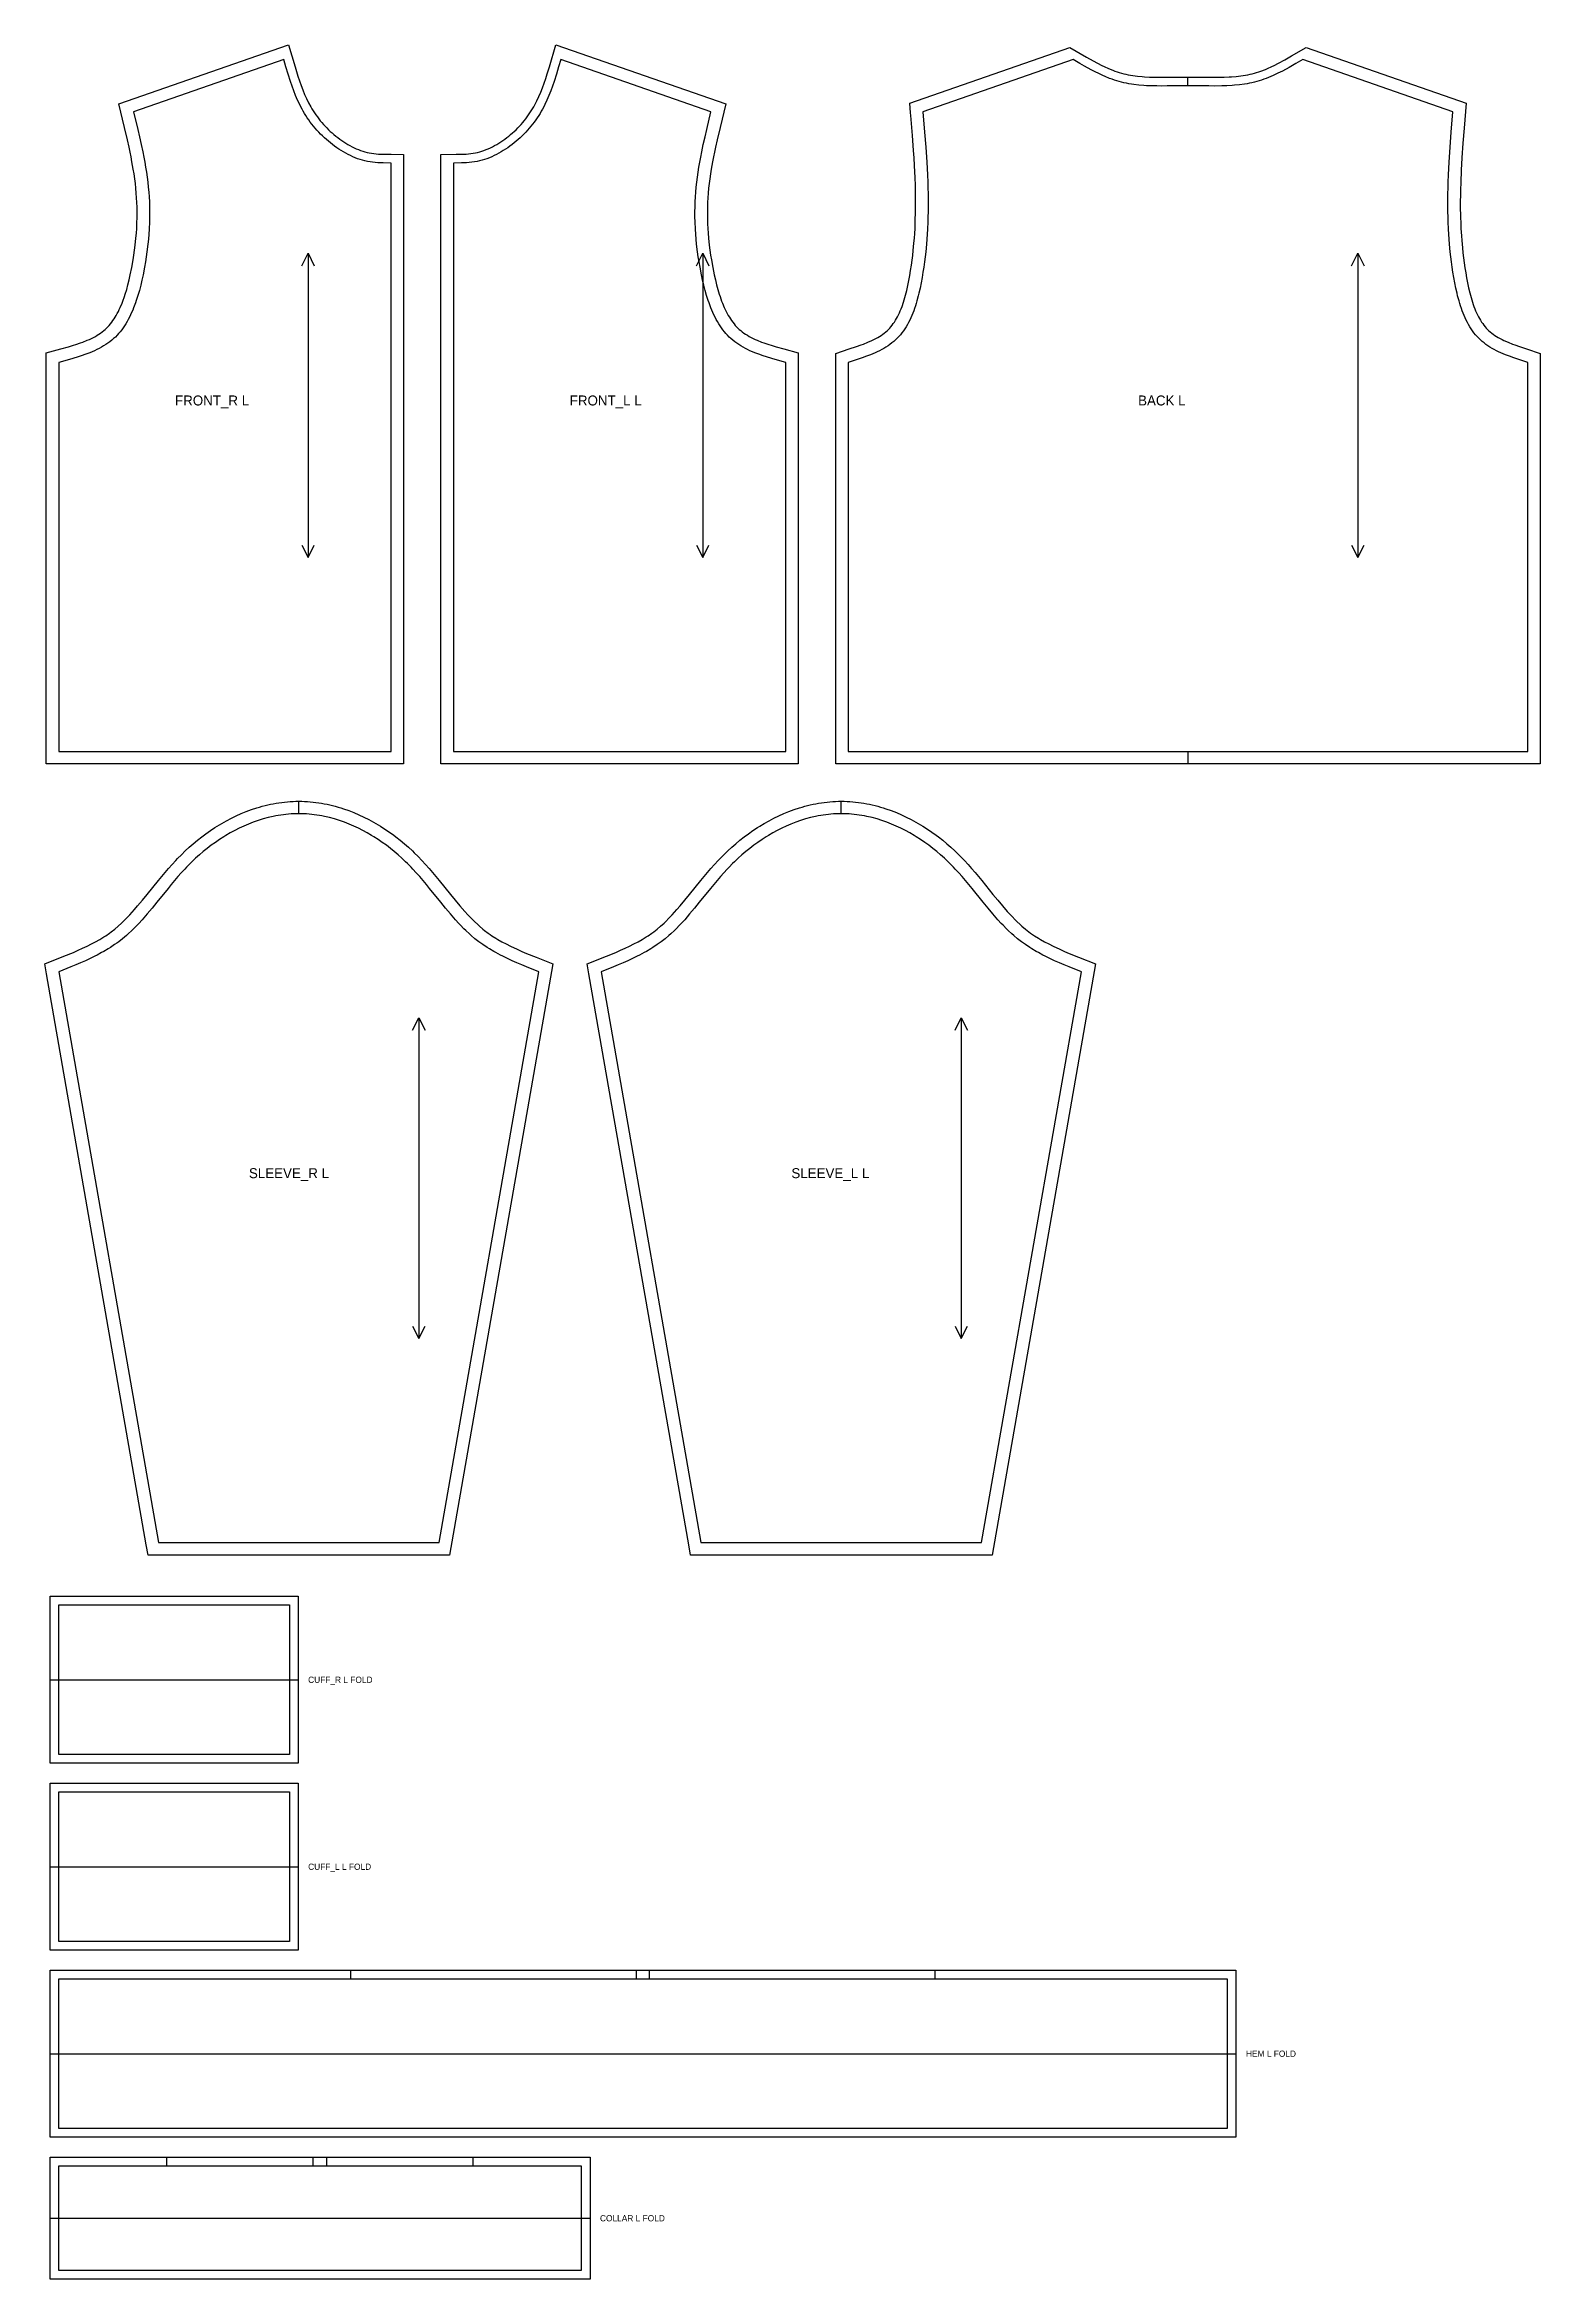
# Model space of a CAD drawing. Extents: x 24 to 1223, y 28 to 1821.
import ezdxf

# ---------------------------------------------------------------- set-up
doc = ezdxf.new("R2010")
doc.units = 0
for name, color, linetype in [('CUT', 7, 'CONTINUOUS'), ('FOLD', 6, 'CONTINUOUS'), ('GRAIN', 3, 'CONTINUOUS'), ('NOTCH', 1, 'CONTINUOUS'), ('SEW', 5, 'CONTINUOUS'), ('TEXT', 2, 'CONTINUOUS')]:
    doc.layers.add(name, color=color, linetype=linetype)

msp = doc.modelspace()

# ---------------------------------------------------------------- linework, layer by layer
at = {"layer": 'CUT'}
for points in [[(301.523, 1732.8), (311.5, 1732.767), (311.5, 1243.8), (25, 1243.8), (25, 1573.433), (36.595, 1576.606), (42.788, 1578.364), (46.783, 1579.576), (48.732, 1580.201), (52.52, 1581.5), (54.353, 1582.178), (57.884, 1583.597), (59.578, 1584.342), (61.22, 1585.113), (62.808, 1585.91), (64.341, 1586.735), (65.817, 1587.588), (67.234, 1588.471), (68.593, 1589.385), (69.892, 1590.332), (71.131, 1591.312), (72.318, 1592.335), (73.41, 1593.359), (74.476, 1594.444), (75.512, 1595.584), (76.52, 1596.78), (77.499, 1598.032), (78.45, 1599.338), (79.374, 1600.698), (80.27, 1602.11), (81.138, 1603.573), (81.979, 1605.084), (82.792, 1606.643), (83.578, 1608.247), (84.336, 1609.893), (85.773, 1613.305), (86.452, 1615.066), (87.733, 1618.686), (88.336, 1620.54), (89.471, 1624.323), (90.517, 1628.19), (91.48, 1632.121), (92.368, 1636.096), (93.576, 1642.094), (94.637, 1648.051), (95.263, 1651.991), (95.822, 1655.908), (96.314, 1659.804), (96.927, 1665.611), (97.25, 1669.46), (97.506, 1673.293), (97.693, 1677.112), (97.844, 1682.817), (97.857, 1686.607), (97.8, 1690.388), (97.673, 1694.163), (97.474, 1697.933), (97.204, 1701.7), (96.857, 1705.499), (96.435, 1709.34), (95.942, 1713.194), (95.384, 1717.061), (94.766, 1720.941), (93.733, 1726.785), (92.983, 1730.697), (92.187, 1734.621), (91.351, 1738.558), (90.034, 1744.485), (87.707, 1754.424), (83.138, 1773.255), (219.351, 1820.732), (224.481, 1802.974), (225.631, 1799.15), (226.816, 1795.374), (228.047, 1791.653), (229.338, 1787.993), (230.702, 1784.402), (232.15, 1780.886), (233.694, 1777.451), (235.347, 1774.103), (237.12, 1770.846), (238.054, 1769.256), (239.07, 1767.613), (240.126, 1765.994), (241.222, 1764.397), (242.358, 1762.823), (243.532, 1761.274), (244.744, 1759.749), (245.993, 1758.252), (247.278, 1756.782), (248.598, 1755.34), (249.953, 1753.929), (251.341, 1752.549), (252.762, 1751.201), (254.214, 1749.887), (255.697, 1748.607), (257.21, 1747.362), (258.751, 1746.154), (260.321, 1744.983), (261.918, 1743.852), (263.542, 1742.76), (265.191, 1741.708), (266.84, 1740.713), (268.507, 1739.765), (270.188, 1738.868), (271.88, 1738.026), (273.584, 1737.243), (275.296, 1736.52), (277.015, 1735.861), (278.739, 1735.268), (280.467, 1734.744), (282.197, 1734.292), (283.93, 1733.914), (285.719, 1733.6), (287.548, 1733.352), (289.421, 1733.16), (291.339, 1733.019), (295.3, 1732.859), (299.414, 1732.807)], [(341.5, 1725.8), (341.5, 1732.767), (353.586, 1732.807), (357.7, 1732.859), (361.661, 1733.019), (363.579, 1733.16), (365.452, 1733.352), (367.281, 1733.6), (369.07, 1733.914), (370.803, 1734.292), (372.533, 1734.744), (374.261, 1735.268), (375.985, 1735.861), (377.704, 1736.52), (379.416, 1737.243), (381.12, 1738.026), (382.812, 1738.868), (384.493, 1739.765), (386.16, 1740.713), (387.809, 1741.708), (389.458, 1742.76), (391.082, 1743.852), (392.679, 1744.983), (394.249, 1746.154), (395.79, 1747.362), (397.303, 1748.607), (398.786, 1749.887), (400.238, 1751.201), (401.659, 1752.549), (403.047, 1753.929), (404.402, 1755.34), (405.722, 1756.782), (407.007, 1758.252), (408.256, 1759.749), (409.468, 1761.274), (410.642, 1762.823), (411.778, 1764.397), (412.874, 1765.994), (413.93, 1767.613), (414.946, 1769.256), (415.88, 1770.846), (416.783, 1772.463), (418.494, 1775.766), (420.091, 1779.158), (421.586, 1782.634), (422.99, 1786.189), (424.316, 1789.815), (425.575, 1793.506), (426.782, 1797.256), (428.519, 1802.974), (433.649, 1820.732), (569.862, 1773.255), (565.293, 1754.424), (562.966, 1744.485), (561.649, 1738.558), (560.813, 1734.621), (560.017, 1730.697), (559.267, 1726.785), (558.234, 1720.941), (557.616, 1717.061), (557.058, 1713.194), (556.565, 1709.34), (556.143, 1705.499), (555.796, 1701.7), (555.526, 1697.933), (555.327, 1694.163), (555.2, 1690.388), (555.143, 1686.607), (555.156, 1682.817), (555.307, 1677.112), (555.494, 1673.293), (555.75, 1669.46), (556.073, 1665.611), (556.686, 1659.804), (557.178, 1655.908), (557.737, 1651.991), (558.363, 1648.051), (559.424, 1642.094), (560.632, 1636.096), (561.52, 1632.121), (562.483, 1628.19), (563.529, 1624.323), (564.664, 1620.54), (565.267, 1618.686), (566.548, 1615.066), (567.227, 1613.305), (568.664, 1609.893), (569.422, 1608.247), (570.208, 1606.643), (571.021, 1605.084), (571.862, 1603.573), (572.73, 1602.11), (573.626, 1600.698), (574.55, 1599.338), (575.501, 1598.032), (576.48, 1596.78), (577.488, 1595.584), (578.524, 1594.444), (579.59, 1593.359), (580.682, 1592.335), (581.869, 1591.312), (583.108, 1590.332), (584.407, 1589.385), (585.766, 1588.471), (587.183, 1587.588), (588.659, 1586.735), (590.192, 1585.91), (591.78, 1585.113), (593.422, 1584.342), (595.116, 1583.597), (598.647, 1582.178), (600.48, 1581.5), (604.268, 1580.201), (606.217, 1579.576), (610.212, 1578.364), (616.405, 1576.606), (628, 1573.433), (628, 1243.8), (341.5, 1243.8), (341.5, 1253.8)], [(718.035, 1765.961), (717.385, 1773.69), (845.851, 1818.467), (859.18, 1810.683), (864.479, 1807.709), (867.992, 1805.832), (871.494, 1804.063), (873.241, 1803.224), (876.729, 1801.649), (880.213, 1800.227), (881.954, 1799.578), (883.695, 1798.973), (885.437, 1798.414), (887.181, 1797.902), (888.943, 1797.436), (890.722, 1797.013), (892.521, 1796.631), (894.338, 1796.29), (896.175, 1795.986), (899.904, 1795.483), (903.705, 1795.11), (905.631, 1794.967), (909.534, 1794.757), (913.5, 1794.636), (919.556, 1794.585), (923.658, 1794.611), (936.234, 1794.778), (940.5, 1794.8), (944.766, 1794.778), (957.342, 1794.611), (961.444, 1794.585), (965.495, 1794.604), (969.49, 1794.687), (973.425, 1794.85), (975.369, 1794.967), (979.205, 1795.282), (982.97, 1795.718), (984.825, 1795.986), (986.662, 1796.29), (988.479, 1796.631), (990.278, 1797.013), (992.057, 1797.436), (993.819, 1797.902), (995.563, 1798.414), (997.305, 1798.973), (999.046, 1799.578), (1002.528, 1800.918), (1004.271, 1801.649), (1007.759, 1803.224), (1009.506, 1804.063), (1013.008, 1805.832), (1018.283, 1808.682), (1023.596, 1811.706), (1035.149, 1818.467), (1163.615, 1773.69), (1161.955, 1753.861), (1161.004, 1741.819), (1160.167, 1729.852), (1159.594, 1719.948), (1159.169, 1710.116), (1158.997, 1704.255), (1158.921, 1700.364), (1158.869, 1694.548), (1158.878, 1690.679), (1159.007, 1682.948), (1159.207, 1677.147), (1159.392, 1673.273), (1159.752, 1667.444), (1160.049, 1663.542), (1160.584, 1657.66), (1161.002, 1653.713), (1161.471, 1649.744), (1161.994, 1645.749), (1162.571, 1641.726), (1163.204, 1637.672), (1163.897, 1633.617), (1164.659, 1629.592), (1165.498, 1625.619), (1166.425, 1621.718), (1167.448, 1617.913), (1167.998, 1616.052), (1169.179, 1612.429), (1169.811, 1610.673), (1170.471, 1608.956), (1171.161, 1607.281), (1171.88, 1605.652), (1172.629, 1604.07), (1173.408, 1602.537), (1174.217, 1601.056), (1175.056, 1599.629), (1175.926, 1598.256), (1176.826, 1596.94), (1177.756, 1595.681), (1178.717, 1594.48), (1179.71, 1593.338), (1180.735, 1592.254), (1181.798, 1591.224), (1182.898, 1590.249), (1184.059, 1589.306), (1185.283, 1588.39), (1186.569, 1587.501), (1187.917, 1586.639), (1189.325, 1585.801), (1190.793, 1584.987), (1192.317, 1584.196), (1193.895, 1583.427), (1197.205, 1581.951), (1200.7, 1580.546), (1202.51, 1579.865), (1206.238, 1578.54), (1212.055, 1576.607), (1223, 1573.098), (1223, 1243.8), (658, 1243.8), (658, 1573.098), (668.945, 1576.607), (674.762, 1578.54), (678.49, 1579.865), (680.3, 1580.546), (683.795, 1581.951), (687.105, 1583.427), (688.683, 1584.196), (690.207, 1584.987), (691.675, 1585.801), (693.083, 1586.639), (694.431, 1587.501), (695.717, 1588.39), (696.941, 1589.306), (698.102, 1590.249), (699.202, 1591.224), (700.265, 1592.254), (701.29, 1593.338), (702.283, 1594.48), (703.244, 1595.681), (704.174, 1596.94), (705.074, 1598.256), (705.944, 1599.629), (706.783, 1601.056), (707.592, 1602.537), (708.371, 1604.07), (709.12, 1605.652), (709.839, 1607.281), (710.529, 1608.956), (711.189, 1610.673), (712.425, 1614.223), (713.002, 1616.052), (714.076, 1619.802), (715.05, 1623.658), (715.932, 1627.597), (716.731, 1631.599), (717.457, 1635.642), (718.12, 1639.704), (718.725, 1643.742), (719.274, 1647.75), (719.77, 1651.732), (720.213, 1655.689), (720.785, 1661.586), (721.105, 1665.495), (721.379, 1669.39), (721.608, 1673.273), (721.87, 1679.082), (722.076, 1686.813), (722.122, 1690.679), (722.122, 1696.485), (722.003, 1704.255), (721.896, 1708.159), (721.68, 1714.039), (721.193, 1723.902), (720.833, 1729.852), (720.432, 1735.826), (719.531, 1747.832), (718.205, 1763.941)], [(25.149, 1075.279), (23.75, 1083.289), (39.107, 1089.41), (46.731, 1092.563), (50.456, 1094.177), (54.112, 1095.827), (57.69, 1097.522), (61.183, 1099.27), (64.583, 1101.08), (67.883, 1102.959), (71.075, 1104.915), (72.63, 1105.923), (75.651, 1108.008), (77.119, 1109.088), (79.917, 1111.279), (82.657, 1113.6), (85.346, 1116.041), (86.674, 1117.306), (89.3, 1119.917), (91.893, 1122.631), (95.733, 1126.877), (98.27, 1129.812), (102.061, 1134.347), (105.855, 1139.012), (114.875, 1150.22), (117.534, 1153.46), (120.246, 1156.697), (123.02, 1159.922), (125.867, 1163.123), (128.796, 1166.29), (130.288, 1167.85), (133.327, 1170.921), (136.439, 1173.92), (139.623, 1176.846), (142.88, 1179.693), (146.208, 1182.458), (149.608, 1185.137), (153.079, 1187.726), (156.62, 1190.221), (160.231, 1192.617), (162.063, 1193.778), (165.778, 1196.019), (169.562, 1198.152), (173.415, 1200.172), (177.334, 1202.075), (181.32, 1203.856), (185.373, 1205.511), (189.593, 1207.072), (193.877, 1208.489), (196.042, 1209.142), (198.22, 1209.756), (200.412, 1210.33), (202.617, 1210.865), (204.833, 1211.357), (207.061, 1211.808), (209.299, 1212.215), (211.547, 1212.578), (213.804, 1212.896), (216.07, 1213.168), (218.344, 1213.393), (220.625, 1213.57), (222.911, 1213.697), (225.204, 1213.774), (227.5, 1213.8), (229.796, 1213.774), (232.089, 1213.697), (234.375, 1213.57), (236.656, 1213.393), (238.93, 1213.168), (241.196, 1212.896), (243.453, 1212.578), (245.701, 1212.215), (247.939, 1211.808), (250.167, 1211.357), (252.383, 1210.865), (254.588, 1210.33), (256.78, 1209.756), (258.958, 1209.142), (261.123, 1208.489), (263.273, 1207.799), (267.526, 1206.309), (271.662, 1204.699), (275.681, 1202.981), (279.634, 1201.138), (283.52, 1199.176), (287.338, 1197.099), (289.222, 1196.019), (292.937, 1193.778), (296.583, 1191.432), (300.16, 1188.985), (303.666, 1186.443), (305.392, 1185.137), (308.792, 1182.458), (312.12, 1179.693), (315.377, 1176.846), (318.561, 1173.92), (320.127, 1172.43), (323.202, 1169.394), (326.204, 1166.29), (329.133, 1163.123), (331.98, 1159.922), (334.754, 1156.697), (337.466, 1153.46), (340.125, 1150.22), (349.145, 1139.012), (352.939, 1134.347), (356.73, 1129.812), (360.542, 1125.44), (363.107, 1122.631), (364.4, 1121.261), (367.008, 1118.598), (368.326, 1117.306), (370.993, 1114.806), (372.343, 1113.6), (375.083, 1111.279), (376.475, 1110.167), (379.349, 1108.008), (380.845, 1106.954), (382.37, 1105.923), (385.507, 1103.927), (387.117, 1102.959), (390.417, 1101.08), (393.817, 1099.27), (397.31, 1097.522), (402.707, 1094.997), (406.398, 1093.366), (410.155, 1091.767), (417.829, 1088.631), (431.25, 1083.289), (348.405, 609), (106.595, 609), (105.149, 617.279)], [(460.149, 1075.279), (458.75, 1083.289), (474.107, 1089.41), (481.731, 1092.563), (485.456, 1094.177), (489.112, 1095.827), (492.69, 1097.522), (496.183, 1099.27), (499.583, 1101.08), (502.883, 1102.959), (506.075, 1104.915), (507.63, 1105.923), (510.651, 1108.008), (512.119, 1109.088), (514.917, 1111.279), (517.657, 1113.6), (520.346, 1116.041), (521.674, 1117.306), (524.3, 1119.917), (526.893, 1122.631), (530.733, 1126.877), (533.27, 1129.812), (537.061, 1134.347), (540.855, 1139.012), (549.875, 1150.22), (552.534, 1153.46), (555.246, 1156.697), (558.02, 1159.922), (560.867, 1163.123), (563.796, 1166.29), (565.288, 1167.85), (568.327, 1170.921), (571.439, 1173.92), (574.623, 1176.846), (577.88, 1179.693), (581.208, 1182.458), (584.608, 1185.137), (588.079, 1187.726), (591.62, 1190.221), (595.231, 1192.617), (597.063, 1193.778), (600.778, 1196.019), (604.562, 1198.152), (608.415, 1200.172), (612.334, 1202.075), (616.32, 1203.856), (620.373, 1205.511), (624.593, 1207.072), (628.877, 1208.489), (631.042, 1209.142), (633.22, 1209.756), (635.412, 1210.33), (637.617, 1210.865), (639.833, 1211.357), (642.061, 1211.808), (644.299, 1212.215), (646.547, 1212.578), (648.804, 1212.896), (651.07, 1213.168), (653.344, 1213.393), (655.625, 1213.57), (657.911, 1213.697), (660.204, 1213.774), (662.5, 1213.8), (664.796, 1213.774), (667.089, 1213.697), (669.375, 1213.57), (671.656, 1213.393), (673.93, 1213.168), (676.196, 1212.896), (678.453, 1212.578), (680.701, 1212.215), (682.939, 1211.808), (685.167, 1211.357), (687.383, 1210.865), (689.588, 1210.33), (691.78, 1209.756), (693.958, 1209.142), (696.123, 1208.489), (698.273, 1207.799), (702.526, 1206.309), (706.662, 1204.699), (710.681, 1202.981), (714.634, 1201.138), (718.52, 1199.176), (722.338, 1197.099), (724.222, 1196.019), (727.937, 1193.778), (731.583, 1191.432), (735.16, 1188.985), (738.666, 1186.443), (740.392, 1185.137), (743.792, 1182.458), (747.12, 1179.693), (750.377, 1176.846), (753.561, 1173.92), (755.127, 1172.43), (758.202, 1169.394), (761.204, 1166.29), (764.133, 1163.123), (766.98, 1159.922), (769.754, 1156.697), (772.466, 1153.46), (775.125, 1150.22), (784.145, 1139.012), (787.939, 1134.347), (791.73, 1129.812), (795.542, 1125.44), (798.107, 1122.631), (799.4, 1121.261), (802.008, 1118.598), (803.326, 1117.306), (805.993, 1114.806), (807.343, 1113.6), (810.083, 1111.279), (811.475, 1110.167), (814.349, 1108.008), (815.845, 1106.954), (817.37, 1105.923), (820.507, 1103.927), (822.117, 1102.959), (825.417, 1101.08), (828.817, 1099.27), (832.31, 1097.522), (837.707, 1094.997), (841.398, 1093.366), (845.155, 1091.767), (852.829, 1088.631), (866.25, 1083.289), (783.405, 609), (541.595, 609), (540.149, 617.279)], [(28, 576), (227, 576), (227, 442), (28, 442)], [(28, 426), (227, 426), (227, 292), (28, 292)], [(28, 276), (979, 276), (979, 142), (28, 142)], [(28, 126), (461, 126), (461, 28), (28, 28)]]:
    msp.add_lwpolyline(points, close=True, dxfattribs=at)
at = {"layer": 'FOLD'}
for points in [[(28, 509), (227, 509)], [(28, 359), (227, 359)], [(28, 209), (979, 209)], [(28, 77), (461, 77)]]:
    msp.add_lwpolyline(points, dxfattribs=at)
at = {"layer": 'GRAIN'}
for points in [[(229.875, 1643.4), (234.875, 1653.4), (239.875, 1643.4)], [(234.875, 1653.4), (234.875, 1409.2)], [(546.375, 1643.4), (551.375, 1653.4), (556.375, 1643.4)], [(551.375, 1653.4), (551.375, 1409.2)], [(1071.75, 1643.4), (1076.75, 1653.4), (1081.75, 1643.4)], [(1076.75, 1653.4), (1076.75, 1409.2)], [(229.875, 1419.2), (234.875, 1409.2), (239.875, 1419.2)], [(546.375, 1419.2), (551.375, 1409.2), (556.375, 1419.2)], [(1071.75, 1419.2), (1076.75, 1409.2), (1081.75, 1419.2)], [(318.75, 1030.056), (323.75, 1040.056), (328.75, 1030.056)], [(323.75, 1040.056), (323.75, 782.744)], [(753.75, 1030.056), (758.75, 1040.056), (763.75, 1030.056)], [(758.75, 1040.056), (758.75, 782.744)], [(318.75, 792.744), (323.75, 782.744), (328.75, 792.744)], [(753.75, 792.744), (758.75, 782.744), (763.75, 792.744)]]:
    msp.add_lwpolyline(points, dxfattribs=at)
at = {"layer": 'NOTCH'}
for points in [[(940.5, 1787.8), (940.5, 1794.8)], [(940.5, 1253.8), (940.5, 1243.8)], [(227.5, 1203.8), (227.5, 1213.8)], [(662.5, 1203.8), (662.5, 1213.8)], [(269.25, 269), (269.25, 276)], [(498.346, 269), (498.346, 276)], [(508.653, 269), (508.653, 276)], [(737.75, 269), (737.75, 276)], [(121.691, 119), (121.691, 126)], [(239.095, 119), (239.095, 126)], [(249.905, 119), (249.905, 126)], [(367.309, 119), (367.309, 126)]]:
    msp.add_lwpolyline(points, dxfattribs=at)
at = {"layer": 'SEW'}
for points in [[(301.5, 1725.8), (295.13, 1725.861), (290.907, 1726.032), (288.808, 1726.187), (286.719, 1726.401), (284.643, 1726.684), (282.58, 1727.045), (280.565, 1727.485), (278.567, 1728.007), (276.586, 1728.607), (274.623, 1729.282), (272.681, 1730.026), (270.759, 1730.838), (268.859, 1731.712), (266.982, 1732.645), (265.129, 1733.634), (263.301, 1734.673), (261.5, 1735.76), (259.706, 1736.904), (257.941, 1738.092), (256.205, 1739.321), (254.501, 1740.592), (252.827, 1741.904), (251.186, 1743.254), (249.578, 1744.642), (248.003, 1746.067), (246.464, 1747.528), (244.96, 1749.023), (243.492, 1750.552), (242.062, 1752.114), (240.67, 1753.706), (239.316, 1755.329), (238.003, 1756.981), (236.73, 1758.661), (235.498, 1760.368), (234.309, 1762.101), (233.162, 1763.859), (232.06, 1765.64), (231.045, 1767.368), (230.07, 1769.116), (229.132, 1770.883), (228.229, 1772.668), (226.525, 1776.288), (224.942, 1779.969), (223.466, 1783.704), (222.083, 1787.486), (220.779, 1791.307), (218.939, 1797.097), (217.195, 1802.937), (215.5, 1808.8), (95, 1766.8), (98.387, 1752.733), (99.785, 1746.703), (101.125, 1740.674), (102.391, 1734.645), (103.185, 1730.625), (103.933, 1726.605), (104.63, 1722.584), (105.271, 1718.564), (105.851, 1714.543), (106.365, 1710.522), (106.807, 1706.501), (107.171, 1702.512), (107.455, 1698.555), (107.664, 1694.595), (107.797, 1690.632), (107.857, 1686.664), (107.843, 1682.689), (107.756, 1678.707), (107.489, 1672.716), (107.222, 1668.708), (106.884, 1664.688), (106.476, 1660.654), (105.733, 1654.575), (105.151, 1650.5), (104.501, 1646.407), (103.784, 1642.294), (102.583, 1636.084), (101.693, 1631.924), (100.721, 1627.769), (99.658, 1623.636), (98.493, 1619.545), (97.216, 1615.513), (96.532, 1613.525), (95.067, 1609.615), (94.284, 1607.699), (93.465, 1605.811), (92.61, 1603.954), (91.716, 1602.13), (90.782, 1600.341), (89.808, 1598.59), (88.792, 1596.878), (87.733, 1595.209), (86.629, 1593.584), (85.48, 1592.006), (84.283, 1590.477), (83.038, 1588.999), (81.743, 1587.574), (80.398, 1586.206), (79, 1584.895), (77.498, 1583.601), (75.94, 1582.369), (74.331, 1581.196), (72.672, 1580.079), (70.965, 1579.015), (69.214, 1578.002), (67.42, 1577.037), (65.587, 1576.117), (63.716, 1575.239), (61.811, 1574.4), (59.873, 1573.598), (55.91, 1572.092), (53.89, 1571.383), (49.785, 1570.037), (43.503, 1568.159), (35, 1565.8), (35, 1253.8), (301.5, 1253.8)], [(351.5, 1725.8), (351.5, 1253.8), (618, 1253.8), (618, 1565.8), (609.497, 1568.159), (603.215, 1570.037), (599.11, 1571.383), (597.09, 1572.092), (593.127, 1573.598), (591.189, 1574.4), (589.284, 1575.239), (587.413, 1576.117), (585.58, 1577.037), (583.786, 1578.002), (582.035, 1579.015), (580.328, 1580.079), (578.669, 1581.196), (577.06, 1582.369), (575.502, 1583.601), (574, 1584.895), (572.602, 1586.206), (571.257, 1587.574), (569.962, 1588.999), (568.717, 1590.477), (567.52, 1592.006), (566.371, 1593.584), (565.267, 1595.209), (564.208, 1596.878), (563.192, 1598.59), (562.218, 1600.341), (561.284, 1602.13), (560.39, 1603.954), (559.535, 1605.811), (558.716, 1607.699), (557.933, 1609.615), (556.468, 1613.525), (555.784, 1615.513), (554.507, 1619.545), (553.342, 1623.636), (552.279, 1627.769), (551.307, 1631.924), (550.417, 1636.084), (549.216, 1642.294), (548.499, 1646.407), (547.849, 1650.5), (547.267, 1654.575), (546.524, 1660.654), (546.116, 1664.688), (545.778, 1668.708), (545.511, 1672.716), (545.244, 1678.707), (545.157, 1682.689), (545.143, 1686.664), (545.203, 1690.632), (545.336, 1694.595), (545.545, 1698.555), (545.829, 1702.512), (546.193, 1706.501), (546.635, 1710.522), (547.149, 1714.543), (547.729, 1718.564), (548.37, 1722.584), (549.067, 1726.605), (549.815, 1730.625), (550.609, 1734.645), (551.875, 1740.674), (553.215, 1746.703), (554.613, 1752.733), (558, 1766.8), (437.5, 1808.8), (435.805, 1802.937), (434.061, 1797.097), (432.221, 1791.307), (430.917, 1787.486), (429.534, 1783.704), (428.058, 1779.969), (426.475, 1776.288), (424.771, 1772.668), (423.868, 1770.883), (422.93, 1769.116), (421.955, 1767.368), (420.94, 1765.64), (419.838, 1763.859), (418.691, 1762.101), (417.502, 1760.368), (416.27, 1758.661), (414.997, 1756.981), (413.684, 1755.329), (412.33, 1753.706), (410.938, 1752.114), (409.508, 1750.552), (408.04, 1749.023), (406.536, 1747.528), (404.997, 1746.067), (403.422, 1744.642), (401.814, 1743.254), (400.173, 1741.904), (398.499, 1740.592), (396.795, 1739.321), (395.059, 1738.092), (393.294, 1736.904), (391.5, 1735.76), (389.699, 1734.673), (387.871, 1733.634), (386.018, 1732.645), (384.141, 1731.712), (382.241, 1730.838), (380.319, 1730.026), (378.377, 1729.282), (376.414, 1728.607), (374.433, 1728.007), (372.435, 1727.485), (370.42, 1727.045), (368.357, 1726.684), (366.281, 1726.401), (364.192, 1726.187), (362.093, 1726.032), (357.87, 1725.861)], [(728, 1766.8), (729.339, 1750.639), (730.264, 1738.539), (731.06, 1726.473), (731.585, 1716.455), (731.825, 1710.464), (731.949, 1706.479), (732.078, 1700.518), (732.122, 1696.552), (732.122, 1690.609), (732.075, 1686.647), (731.989, 1682.682), (731.863, 1678.711), (731.593, 1672.74), (731.358, 1668.745), (731.076, 1664.736), (730.746, 1660.711), (730.158, 1654.635), (729.701, 1650.557), (729.19, 1646.454), (728.623, 1642.322), (728, 1638.16), (727.314, 1633.957), (726.557, 1629.74), (725.716, 1625.53), (724.779, 1621.345), (724.27, 1619.268), (723.165, 1615.159), (722.566, 1613.131), (721.933, 1611.124), (721.265, 1609.141), (720.561, 1607.184), (719.819, 1605.255), (719.037, 1603.357), (718.214, 1601.493), (717.348, 1599.665), (716.438, 1597.874), (715.482, 1596.125), (714.479, 1594.419), (713.427, 1592.758), (712.324, 1591.145), (711.17, 1589.583), (709.962, 1588.074), (708.698, 1586.621), (707.378, 1585.225), (706, 1583.89), (704.574, 1582.626), (703.091, 1581.421), (701.556, 1580.272), (699.97, 1579.176), (698.336, 1578.13), (696.657, 1577.131), (694.937, 1576.176), (693.177, 1575.262), (691.38, 1574.387), (689.55, 1573.547), (687.689, 1572.74), (685.8, 1571.962), (681.949, 1570.483), (679.993, 1569.775), (676.033, 1568.411), (668, 1565.8), (668, 1253.8), (1213, 1253.8), (1213, 1565.8), (1204.967, 1568.411), (1201.007, 1569.775), (1199.051, 1570.483), (1195.2, 1571.962), (1193.311, 1572.74), (1191.45, 1573.547), (1189.62, 1574.387), (1187.823, 1575.262), (1186.063, 1576.176), (1184.343, 1577.131), (1182.664, 1578.13), (1181.03, 1579.176), (1179.444, 1580.272), (1177.909, 1581.421), (1176.426, 1582.626), (1175, 1583.89), (1173.622, 1585.225), (1172.302, 1586.621), (1171.038, 1588.074), (1169.83, 1589.583), (1168.676, 1591.145), (1167.573, 1592.758), (1166.521, 1594.419), (1165.518, 1596.125), (1164.562, 1597.874), (1163.652, 1599.665), (1162.786, 1601.493), (1161.963, 1603.357), (1161.181, 1605.255), (1160.439, 1607.184), (1159.735, 1609.141), (1159.067, 1611.124), (1158.434, 1613.131), (1157.835, 1615.159), (1156.73, 1619.268), (1156.221, 1621.345), (1155.284, 1625.53), (1154.443, 1629.74), (1153.686, 1633.957), (1153, 1638.16), (1152.377, 1642.322), (1151.81, 1646.454), (1151.299, 1650.557), (1150.842, 1654.635), (1150.254, 1660.711), (1149.924, 1664.736), (1149.642, 1668.745), (1149.407, 1672.74), (1149.137, 1678.711), (1149.011, 1682.682), (1148.925, 1686.647), (1148.878, 1690.609), (1148.878, 1696.552), (1148.922, 1700.518), (1149.051, 1706.479), (1149.175, 1710.464), (1149.415, 1716.455), (1149.94, 1726.473), (1150.736, 1738.539), (1151.661, 1750.639), (1153, 1766.8), (1032.5, 1808.8), (1027.102, 1805.648), (1021.688, 1802.566), (1016.24, 1799.623), (1012.58, 1797.774), (1008.894, 1796.038), (1005.174, 1794.437), (1003.301, 1793.694), (1001.417, 1792.992), (999.523, 1792.334), (997.617, 1791.722), (995.7, 1791.16), (993.763, 1790.647), (991.814, 1790.183), (989.853, 1789.768), (987.881, 1789.397), (985.898, 1789.068), (981.902, 1788.53), (977.868, 1788.134), (975.838, 1787.983), (971.756, 1787.763), (967.645, 1787.638), (961.435, 1787.585), (957.27, 1787.611), (944.702, 1787.779), (940.5, 1787.8), (936.298, 1787.779), (923.73, 1787.611), (919.565, 1787.585), (915.42, 1787.605), (911.296, 1787.69), (907.199, 1787.86), (905.162, 1787.983), (901.111, 1788.315), (897.095, 1788.78), (895.102, 1789.068), (893.119, 1789.397), (891.147, 1789.768), (889.186, 1790.183), (887.237, 1790.647), (885.3, 1791.16), (883.383, 1791.722), (881.477, 1792.334), (879.583, 1792.992), (877.699, 1793.694), (873.962, 1795.22), (872.106, 1796.038), (868.42, 1797.774), (866.587, 1798.686), (862.939, 1800.584), (857.504, 1803.581), (853.898, 1805.648), (848.5, 1808.8)], [(35, 1077), (115, 619), (340, 619), (420, 1077), (410.187, 1080.934), (406.291, 1082.544), (402.423, 1084.19), (398.593, 1085.882), (394.808, 1087.631), (391.076, 1089.447), (389.233, 1090.383), (385.597, 1092.319), (383.806, 1093.321), (380.284, 1095.399), (378.555, 1096.479), (375.166, 1098.723), (373.507, 1099.892), (371.875, 1101.092), (368.765, 1103.529), (365.747, 1106.083), (364.271, 1107.402), (361.377, 1110.114), (359.958, 1111.506), (357.169, 1114.354), (355.796, 1115.808), (353.092, 1118.769), (349.117, 1123.327), (345.217, 1127.993), (341.36, 1132.735), (332.371, 1143.906), (329.766, 1147.08), (327.128, 1150.229), (324.45, 1153.341), (321.723, 1156.408), (318.938, 1159.42), (317.524, 1160.898), (314.649, 1163.803), (313.186, 1165.23), (310.213, 1168.028), (307.176, 1170.751), (304.075, 1173.394), (300.912, 1175.954), (297.687, 1178.427), (294.4, 1180.81), (291.054, 1183.099), (287.647, 1185.291), (285.922, 1186.349), (282.428, 1188.388), (278.876, 1190.32), (275.267, 1192.142), (271.602, 1193.851), (267.881, 1195.442), (264.057, 1196.93), (260.132, 1198.305), (256.158, 1199.542), (252.142, 1200.634), (248.09, 1201.575), (246.053, 1201.988), (244.008, 1202.36), (241.958, 1202.691), (239.902, 1202.98), (237.842, 1203.228), (235.778, 1203.432), (233.711, 1203.592), (231.642, 1203.707), (229.571, 1203.777), (227.5, 1203.8), (225.429, 1203.777), (223.358, 1203.707), (221.289, 1203.592), (219.222, 1203.432), (217.158, 1203.228), (215.098, 1202.98), (213.042, 1202.691), (210.992, 1202.36), (208.947, 1201.988), (206.91, 1201.575), (202.858, 1200.634), (198.842, 1199.542), (194.868, 1198.305), (190.943, 1196.93), (187.119, 1195.442), (183.398, 1193.851), (179.733, 1192.142), (176.124, 1190.32), (172.572, 1188.388), (169.078, 1186.349), (167.353, 1185.291), (163.946, 1183.099), (160.6, 1180.81), (157.313, 1178.427), (154.088, 1175.954), (150.925, 1173.394), (147.824, 1170.751), (144.787, 1168.028), (141.814, 1165.23), (140.351, 1163.803), (137.476, 1160.898), (136.063, 1159.42), (133.277, 1156.408), (130.55, 1153.341), (127.872, 1150.229), (125.234, 1147.08), (122.629, 1143.906), (113.64, 1132.735), (109.783, 1127.993), (105.883, 1123.327), (101.908, 1118.769), (99.204, 1115.808), (97.831, 1114.354), (95.042, 1111.506), (93.623, 1110.114), (90.729, 1107.402), (89.253, 1106.083), (86.235, 1103.529), (83.125, 1101.092), (81.493, 1099.892), (79.834, 1098.723), (76.445, 1096.479), (74.716, 1095.399), (71.194, 1093.321), (69.403, 1092.319), (65.767, 1090.383), (63.924, 1089.447), (60.192, 1087.631), (56.407, 1085.882), (52.577, 1084.19), (48.709, 1082.544), (44.813, 1080.934)], [(470, 1077), (550, 619), (775, 619), (855, 1077), (845.187, 1080.934), (841.291, 1082.544), (837.423, 1084.19), (833.593, 1085.882), (829.808, 1087.631), (826.076, 1089.447), (824.233, 1090.383), (820.597, 1092.319), (818.806, 1093.321), (815.284, 1095.399), (813.555, 1096.479), (810.166, 1098.723), (808.507, 1099.892), (806.875, 1101.092), (803.765, 1103.529), (800.747, 1106.083), (799.271, 1107.402), (796.377, 1110.114), (794.958, 1111.506), (792.169, 1114.354), (790.796, 1115.808), (788.092, 1118.769), (784.117, 1123.327), (780.217, 1127.993), (776.36, 1132.735), (767.371, 1143.906), (764.766, 1147.08), (762.128, 1150.229), (759.45, 1153.341), (756.723, 1156.408), (753.938, 1159.42), (752.524, 1160.898), (749.649, 1163.803), (748.186, 1165.23), (745.213, 1168.028), (742.176, 1170.751), (739.075, 1173.394), (735.912, 1175.954), (732.687, 1178.427), (729.4, 1180.81), (726.054, 1183.099), (722.647, 1185.291), (720.922, 1186.349), (717.428, 1188.388), (713.876, 1190.32), (710.267, 1192.142), (706.602, 1193.851), (702.881, 1195.442), (699.057, 1196.93), (695.132, 1198.305), (691.158, 1199.542), (687.142, 1200.634), (683.09, 1201.575), (681.053, 1201.988), (679.008, 1202.36), (676.958, 1202.691), (674.902, 1202.98), (672.842, 1203.228), (670.778, 1203.432), (668.711, 1203.592), (666.642, 1203.707), (664.571, 1203.777), (662.5, 1203.8), (660.429, 1203.777), (658.358, 1203.707), (656.289, 1203.592), (654.222, 1203.432), (652.158, 1203.228), (650.098, 1202.98), (648.042, 1202.691), (645.992, 1202.36), (643.947, 1201.988), (641.91, 1201.575), (637.858, 1200.634), (633.842, 1199.542), (629.868, 1198.305), (625.943, 1196.93), (622.119, 1195.442), (618.398, 1193.851), (614.733, 1192.142), (611.124, 1190.32), (607.572, 1188.388), (604.078, 1186.349), (602.353, 1185.291), (598.946, 1183.099), (595.6, 1180.81), (592.313, 1178.427), (589.088, 1175.954), (585.925, 1173.394), (582.824, 1170.751), (579.787, 1168.028), (576.814, 1165.23), (575.351, 1163.803), (572.476, 1160.898), (571.062, 1159.42), (568.277, 1156.408), (565.55, 1153.341), (562.872, 1150.229), (560.234, 1147.08), (557.629, 1143.906), (548.64, 1132.735), (544.783, 1127.993), (540.883, 1123.327), (536.908, 1118.769), (534.204, 1115.808), (532.831, 1114.354), (530.042, 1111.506), (528.623, 1110.114), (525.729, 1107.402), (524.253, 1106.083), (521.235, 1103.529), (518.125, 1101.092), (516.493, 1099.892), (514.834, 1098.723), (511.445, 1096.479), (509.716, 1095.399), (506.194, 1093.321), (504.403, 1092.319), (500.767, 1090.383), (498.924, 1089.447), (495.192, 1087.631), (491.407, 1085.882), (487.577, 1084.19), (483.709, 1082.544), (479.813, 1080.934)], [(35, 569), (220, 569), (220, 449), (35, 449)], [(35, 419), (220, 419), (220, 299), (35, 299)], [(35, 269), (972, 269), (972, 149), (35, 149)], [(35, 119), (454, 119), (454, 35), (35, 35)]]:
    msp.add_lwpolyline(points, close=True, dxfattribs=at)

# ---------------------------------------------------------------- texts
at = {"layer": 'TEXT'}
for s, height, p in [('FRONT_R L', 8, (128.25, 1531.3)), ('FRONT_L L', 8, (444.75, 1531.3)), ('BACK L', 8, (900.5, 1531.3)), ('SLEEVE_R L', 8, (187.5, 911.4)), ('SLEEVE_L L', 8, (622.5, 911.4)), ('CUFF_R L FOLD', 5, (235, 506.5)), ('CUFF_L L FOLD', 5, (235, 356.5)), ('HEM L FOLD', 5, (987, 206.5)), ('COLLAR L FOLD', 5, (469, 74.5))]:
    msp.add_text(s, height=height, dxfattribs=at).set_placement(p)

doc.saveas('drawing.dxf')
